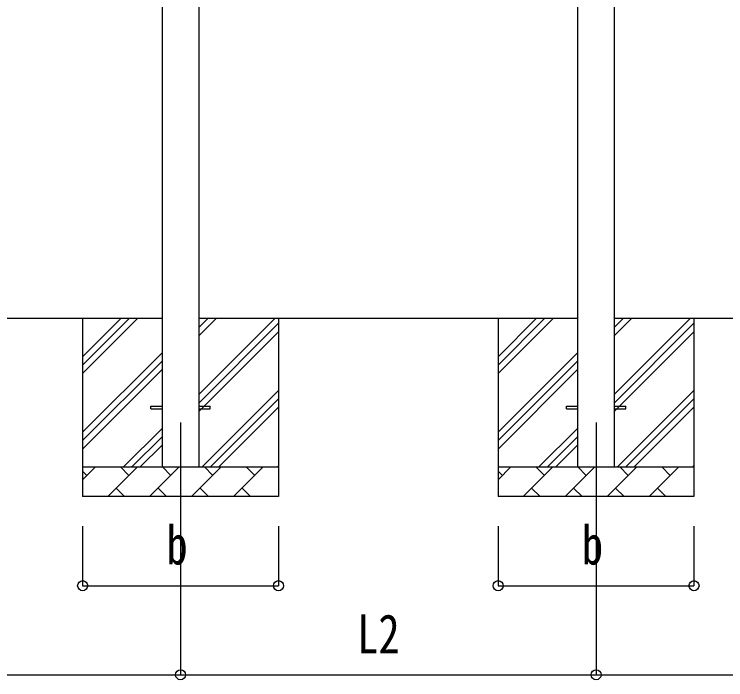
# Model space of a CAD drawing. Units: millimetres, scale not verified. Extents: x -16820 to 16820, y -11880 to 11880.
# Drawn here: x -3360 to -962, y -5217 to -2975 of the extents above; entities that cross this region are included whole.
import ezdxf
from ezdxf.enums import TextEntityAlignment as Align

# ---------------------------------------------------------------- set-up
doc = ezdxf.new("R2010")
doc.units = ezdxf.units.MM
doc.header["$LTSCALE"] = 50
for name, color, linetype in [('0-4_YKK_12', 2, 'Continuous'), ('0-5_YKK_13', 4, 'Continuous'), ('0-6_YKK_A1', 4, 'Continuous'), ('0-7_YKK_D', 6, 'Continuous')]:
    doc.layers.add(name, color=color, linetype=linetype)
doc.styles.add('ＭＳ ゴシック', font='')
doc.styles.get('ＭＳ ゴシック').set_extended_font_data('MS Gothic')

msp = doc.modelspace()

# ---------------------------------------------------------------- linework, layer by layer
at = {"layer": '0-4_YKK_12'}
for p, q in [((-2798.92, -4350), (-2798.92, -4719.07)), ((-1398.92, -4350), (-1398.92, -4719.07))]:
    msp.add_line(p, q, dxfattribs=at)
at = {"layer": '0-5_YKK_13'}
for p, q in [((-2898.92, -4295.5), (-2861.42, -4295.5)), ((-2898.92, -4304.5), (-2898.92, -4295.5)), ((-2898.92, -4304.5), (-2861.42, -4304.5)), ((-2736.42, -4295.5), (-2698.92, -4295.5)), ((-2736.42, -4304.5), (-2698.92, -4304.5)), ((-2698.92, -4304.5), (-2698.92, -4295.5)), ((-1498.92, -4295.5), (-1461.42, -4295.5)), ((-1498.92, -4304.5), (-1498.92, -4295.5)), ((-1498.92, -4304.5), (-1461.42, -4304.5)), ((-1336.42, -4295.5), (-1298.92, -4295.5)), ((-1336.42, -4304.5), (-1298.92, -4304.5)), ((-1298.92, -4304.5), (-1298.92, -4295.5))]:
    msp.add_line(p, q, dxfattribs=at)
at = {"layer": '0-6_YKK_A1'}
for p, q in [((-1461.42, -1662.5), (-1461.42, -4500)), ((-1336.42, -4500), (-1336.42, -1662.5)), ((-2861.42, -1682.5), (-2861.42, -4500)), ((-2736.42, -4500), (-2736.42, -1682.5)), ((-2861.42, -4000), (-4136.42, -4000)), ((-3128.92, -4000), (-3128.92, -4600)), ((-3128.92, -4185.05), (-2943.87, -4000)), ((-3128.92, -4156.77), (-2972.15, -4000)), ((-3128.92, -4128.48), (-3000.44, -4000)), ((-1461.42, -4000), (-2736.42, -4000)), ((-2736.42, -4255.1), (-2481.32, -4000)), ((-2736.42, -4057.11), (-2679.31, -4000)), ((-2736.42, -4028.82), (-2707.6, -4000)), ((-2468.92, -4000), (-2468.92, -4600)), ((-1728.92, -4000), (-1728.92, -4600)), ((-1728.92, -4185.05), (-1543.87, -4000)), ((-1728.92, -4156.77), (-1572.15, -4000)), ((-1728.92, -4128.48), (-1600.44, -4000)), ((-61.42, -4000), (-1336.42, -4000)), ((-1336.42, -4255.1), (-1081.32, -4000)), ((-1336.42, -4057.11), (-1279.31, -4000)), ((-1336.42, -4028.82), (-1307.6, -4000)), ((-1068.92, -4000), (-1068.92, -4600)), ((-2736.42, -4283.38), (-2468.92, -4015.88)), ((-1336.42, -4283.38), (-1068.92, -4015.88)), ((-2736.42, -4311.67), (-2468.92, -4044.17)), ((-1336.42, -4311.67), (-1068.92, -4044.17)), ((-3128.92, -4383.04), (-2861.42, -4115.54)), ((-1728.92, -4383.04), (-1461.42, -4115.54)), ((-3128.92, -4411.32), (-2861.42, -4143.82)), ((-1728.92, -4411.32), (-1461.42, -4143.82)), ((-3128.92, -4439.61), (-2861.42, -4172.11)), ((-1728.92, -4439.61), (-1461.42, -4172.11)), ((-2726.76, -4500), (-2468.92, -4242.16)), ((-1326.76, -4500), (-1068.92, -4242.16)), ((-2698.48, -4500), (-2468.92, -4270.44)), ((-1298.48, -4500), (-1068.92, -4270.44)), ((-2670.19, -4500), (-2468.92, -4298.73)), ((-1270.19, -4500), (-1068.92, -4298.73)), ((-2991.32, -4500), (-2861.42, -4370.1)), ((-1591.32, -4500), (-1461.42, -4370.1)), ((-2963.04, -4500), (-2861.42, -4398.38)), ((-1563.04, -4500), (-1461.42, -4398.38)), ((-2934.75, -4500), (-2861.42, -4426.67)), ((-1534.75, -4500), (-1461.42, -4426.67)), ((-3128.92, -4500), (-2468.92, -4500)), ((-3128.92, -4542.89), (-3086.03, -4500)), ((-3044.61, -4600), (-2944.61, -4500)), ((-2973.16, -4528.55), (-3001.71, -4500)), ((-2903.18, -4600), (-2803.18, -4500)), ((-2831.74, -4528.55), (-2860.29, -4500)), ((-2761.76, -4600), (-2661.76, -4500)), ((-2690.32, -4528.55), (-2718.87, -4500)), ((-2620.34, -4600), (-2520.34, -4500)), ((-2548.9, -4528.55), (-2577.45, -4500)), ((-2472.21, -4500), (-2468.92, -4496.72)), ((-1728.92, -4500), (-1068.92, -4500)), ((-1728.92, -4542.89), (-1686.03, -4500)), ((-1644.61, -4600), (-1544.61, -4500)), ((-1573.16, -4528.55), (-1601.71, -4500)), ((-1503.18, -4600), (-1403.18, -4500)), ((-1431.74, -4528.55), (-1460.29, -4500)), ((-1361.76, -4600), (-1261.76, -4500)), ((-1290.32, -4528.55), (-1318.87, -4500)), ((-1220.34, -4600), (-1120.34, -4500)), ((-1148.9, -4528.55), (-1177.45, -4500)), ((-1072.21, -4500), (-1068.92, -4496.72)), ((-3114.58, -4528.55), (-3128.92, -4514.21)), ((-1714.58, -4528.55), (-1728.92, -4514.21)), ((-3016.05, -4571.45), (-2987.5, -4600)), ((-2874.63, -4571.45), (-2846.08, -4600)), ((-2733.21, -4571.45), (-2704.66, -4600)), ((-2591.79, -4571.45), (-2563.24, -4600)), ((-1616.05, -4571.45), (-1587.5, -4600)), ((-1474.63, -4571.45), (-1446.08, -4600)), ((-1333.21, -4571.45), (-1304.66, -4600)), ((-1191.79, -4571.45), (-1163.24, -4600)), ((-2468.92, -4600), (-3128.92, -4600)), ((-1068.92, -4600), (-1728.92, -4600))]:
    msp.add_line(p, q, dxfattribs=at)
at = {"layer": '0-7_YKK_D'}
for p, q in [((-3128.92, -4700), (-3128.92, -4901)), ((-2798.92, -4700), (-2798.92, -5201)), ((-2798.92, -4700), (-2798.92, -5201)), ((-2468.92, -4700), (-2468.92, -4901)), ((-1728.92, -4700), (-1728.92, -4901)), ((-1398.92, -4700), (-1398.92, -5201)), ((-1398.92, -4700), (-1398.92, -5201)), ((-1068.92, -4700), (-1068.92, -4901)), ((-3128.92, -4900), (-2468.92, -4900)), ((-1728.92, -4900), (-1068.92, -4900)), ((-4198.92, -5200), (-2798.92, -5200)), ((-2798.92, -5200), (-1398.92, -5200)), ((-1398.92, -5200), (1.08, -5200))]:
    msp.add_line(p, q, dxfattribs=at)
for centre in [(-3128.92, -4900), (-2468.92, -4900), (-1728.92, -4900), (-1068.92, -4900), (-2798.92, -5200), (-2798.92, -5200), (-1398.92, -5200), (-1398.92, -5200)]:
    msp.add_circle(centre, 17, dxfattribs=at)

# ---------------------------------------------------------------- texts
at = {"layer": '0-7_YKK_D', "style": 'ＭＳ ゴシック', "width": 0.8}
for s, p in [('b', (-2846.92, -4868)), ('b', (-1446.92, -4868)), ('L2', (-2204.52, -5168))]:
    msp.add_text(s, height=132, dxfattribs=at).set_placement(p, align=Align.BOTTOM_LEFT)

doc.saveas('drawing.dxf')
